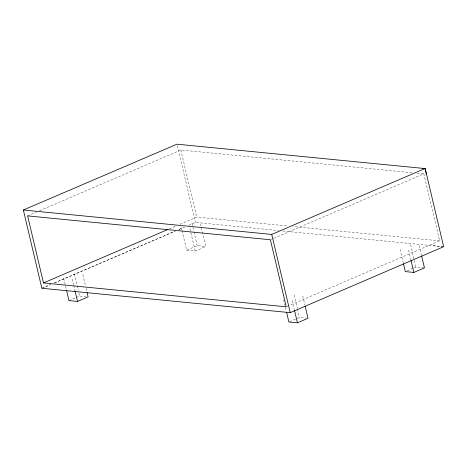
<?xml version="1.0" encoding="UTF-8"?>
<svg xmlns="http://www.w3.org/2000/svg" width="467" height="467" viewBox="0 0 467 467"><rect width="100%" height="100%" fill="white"/><g stroke="black" fill="none" stroke-linecap="round" stroke-linejoin="round"><path stroke-width="0.35" stroke-dasharray="2.33 1.75" d="M27.629 215.888L36.327 212.152M39.677 210.71L180.857 150.024L412.735 172.819M169.276 228.877L175.966 225.999M179.982 224.277L196.706 217.085L288.11 226.028M41.843 288.25L50.512 284.52M42.228 288.285L50.932 284.543M54.277 283.107L175.429 231.031M184.792 227.003L178.102 229.881L182.79 227.867M188.791 225.287L195.457 222.42L278.542 230.552M54.511 282.804L174.775 231.299M68.97 300.596L75.59 297.753M76.249 297.467L79.559 296.049L85.969 296.679M182.037 230.651L186.66 250.213L197.249 245.66L205.801 246.5L201.178 226.944M186.66 250.213L195.212 251.053L205.801 246.5M271.053 239.46L273.055 238.602M273.726 238.31L423.797 173.8L439.651 240.861L289.581 305.371M286.901 306.521L288.915 305.657M407.306 270.743L413.266 268.186M413.925 267.9L415.91 267.048L423.75 267.819M289.546 321.693L299.475 317.426L305.885 318.056M417.084 173.245L425.612 174.08M439.651 240.861L293.188 226.53M433.154 245.683L442.949 246.646M282.704 230.996L442.734 246.722M419.179 245.531L421.491 255.315M410.627 244.69L415.91 267.048M408.59 250.084L410.902 259.862M400.038 249.244L403.342 263.213M302.739 295.909L304.887 304.992M294.187 295.074L297.327 308.343M297.491 309.043L299.475 317.426M292.149 300.462L294.298 309.545M283.597 299.621L284.923 305.214M285.419 307.309L286.242 310.8M200.518 224.148L201.008 226.244M180.857 150.024L196.706 217.085M177.297 145.593L195.457 222.42M191.966 223.308L193.782 230.99M193.945 231.69L197.249 245.66M189.929 228.702L195.212 251.053M181.377 227.861L181.873 229.957M82.822 274.532L85.467 285.711M86.126 288.507L86.95 291.998M74.276 273.697L78.234 290.456M78.9 293.253L79.559 296.049M72.233 279.085L73.558 284.677M73.722 285.372L75.041 290.964M63.687 278.244L66.326 289.423"/><path stroke-width="0.7" d="M422.285 168.295L425.157 168.476L443.65 246.71L290.235 312.662L41.843 288.25L23.35 210.01L176.964 144.186L424.964 168.558L426.476 174.063M43.484 282.949L286.236 306.807L270.381 239.752L27.629 215.888L43.484 282.949L167.939 229.455M66.495 290.124L68.97 300.596L77.516 301.437L88.105 296.889L87.119 292.698M23.35 210.01L271.736 234.428L425.157 168.476M403.506 263.913L405.321 271.596L413.873 272.436L424.462 267.889L421.654 256.009M286.575 312.195L288.886 321.973L297.432 322.814L308.022 318.266L305.214 306.387M411.065 260.563L413.873 272.436M294.461 310.246L297.432 322.814M271.736 234.428L290.235 312.662M75.041 290.964L77.516 301.437"/></g></svg>
